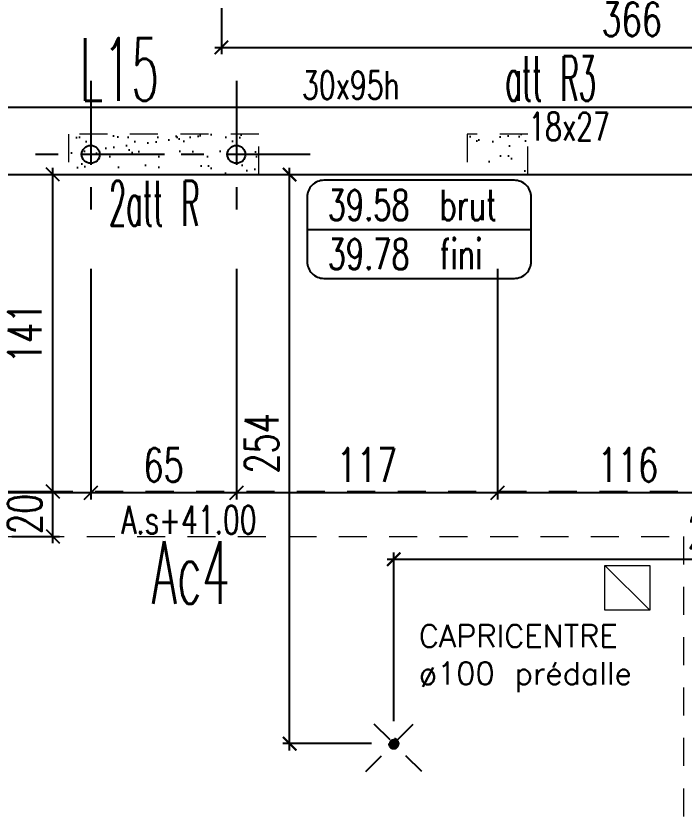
# Model space of a CAD drawing. Extents: x 308 to 787, y -199 to -146.
# Drawn here: x 377.394 to 380.376, y -172.262 to -168.708 of the extents above; entities that cross this region are included whole.
import ezdxf

# ---------------------------------------------------------------- set-up
doc = ezdxf.new("R2010")
doc.units = 0
doc.header["$LTSCALE"] = 0.5
doc.header["$MEASUREMENT"] = 0
for name, pattern in [('AXES2', [1.125, 0.75, -0.125, 0.125, -0.125]), ('CACHE', [0.375, 0.25, -0.125]), ('CONTINU', [0]), ('DISCONTINU2', [0.375, 0.25, -0.125])]:
    doc.linetypes.add(name, pattern=pattern)
doc.layers.get('0').update_dxf_attribs({"linetype": 'CONTINUOUS'})
doc.layers.get('DEFPOINTS').update_dxf_attribs({"linetype": 'CONTINUOUS'})
doc.layers.add('00 - RESERVATIONS SPEC Plombier', color=90, linetype='CONTINUOUS', lineweight=20)
for name, color, linetype in [('_ SERTI RESERVATION', 210, 'CACHE'), ('AXES', 6, 'AXES2'), ('COTATION', 7, 'CONTINUOUS'), ('ELFOATTR', 7, 'CONTINUOUS'), ('HABILLAGE', 7, 'CONTINUOUS'), ('POCHAGE', 254, 'CONTINUOUS'), ('POUTRES', 2, 'CONTINUOUS'), ('RAID', 1, 'CONTINUOUS'), ('RDC', 7, 'DISCONTINU2'), ('REPERAGE', 4, 'CONTINUOUS'), ('REPERE-POUT', 4, 'CONTINUOUS'), ('REPERE-RAID', 4, 'CONTINUOUS')]:
    doc.layers.add(name, color=color, linetype=linetype)
doc.styles.add('ROMANS8', font='romans.shx', dxfattribs={"width": 0.7})
doc.styles.get("Standard").update_dxf_attribs({"font": 'txt.shx'})
doc.dimstyles.new('COT50 cm', dxfattribs={"dimtxt": 0.15, "dimasz": 0.06, "dimexe": 0.03, "dimexo": 0.1, "dimgap": 0.05, "dimtad": 1, "dimdec": 0, "dimlfac": 100, "dimzin": 0, "dimdsep": 46, "dimtxsty": 'ROMANS8', "dimblk1": 'OBLIQUE', "dimblk2": 'OBLIQUE', "dimsah": 1, "dimcen": 0.03, "dimdle": 0.03, "dimclrt": 1, "dimadec": 0, "dimazin": 0, "dimtfac": 1, "dimtdec": 0, "dimtmove": 0, "dimatfit": 3, "dimfxl": 0, "dimtolj": 1, "dimtzin": 0, "dimlwd": -1, "dimlwe": -1, "dimarcsym": 0})
pattern_1 = [(37.5, (-513.79323, 160.44126), (-0.004409535, 0.134877664), [0, -0.1064, 0, -0.119, 0, -0.11375]), (7.5, (-513.79323, 160.44126), (0.12388437, 0.197550225), [0, -0.0574, 0, -0.0959, 0, -0.03675]), (327.5, (-513.87933, 160.44126), (0.21798993, 0.000396134), [0, -0.035, 0, -0.126, 0, -0.1645]), (317.5, (-513.87933, 160.44126), (0.21042886, 0.06143729), [0, -0.0175, 0, -0.0826, 0, -0.0945])]

# ---------------------------------------------------------------- blocks, each defined once
blk = doc.blocks.new('139')
at = {"layer": 'HABILLAGE', "color": 7}
blk.add_line((-0.6648, 0), (0.6648, 0), dxfattribs=at)
at = {"layer": 'HABILLAGE'}
blk.add_lwpolyline([(-0.5648, -0.291), (0.5648, -0.291, 0.414214), (0.6648, -0.191), (0.6648, 0.191, 0.414214), (0.5648, 0.291), (-0.5648, 0.291, 0.414214), (-0.6648, 0.191), (-0.6648, -0.191, 0.414214)], format="xyb", close=True, dxfattribs=at)
at = {"layer": 'HABILLAGE', "color": 1, "width": 0.7}
for s, p in [('brut', (0.1215, 0.054)), ('fini', (0.1215, -0.237))]:
    blk.add_text(s, height=0.18, dxfattribs=at).set_placement(p)
for tag, p in [('NIVBRUT', (-0.5425, 0.054)), ('NIVFINI', (-0.5425, -0.237))]:
    blk.add_attdef(tag, p, '', height=0.18, dxfattribs=at)
blk = doc.blocks.new('_Oblique')
at = {"layer": 'COTATION', "color": 0, "lineweight": -2}
blk.add_line((-0.5, -0.5), (0.5, 0.5), dxfattribs=at)
blk = doc.blocks.new('*D546')
at = {"layer": 'COTATION', "color": 0, "transparency": 16777216}
for p, q in [((379.5428, -169.8374), (379.5428, -170.8674)), ((380.7077, -169.8374), (380.7077, -170.8674)), ((380.7377, -170.8374), (379.5128, -170.8374))]:
    blk.add_line(p, q, dxfattribs=at)
at = {"layer": 'DEFPOINTS', "color": 0, "transparency": 16777216}
for p in [(379.5428, -169.4163), (380.7077, -169.6551), (379.5428, -170.8374)]:
    blk.add_point(p, dxfattribs=at)
at = {"layer": 'COTATION', "color": 0, "transparency": 16777216, "xscale": 0.06, "yscale": 0.06, "zscale": 0.06, "rotation": 180}
blk.add_blockref('_Oblique', (379.5428, -170.8374), dxfattribs=at)
at = {"layer": 'COTATION', "color": 0, "transparency": 16777216, "xscale": 0.06, "yscale": 0.06, "zscale": 0.06}
blk.add_blockref('_Oblique', (380.7077, -170.8374), dxfattribs=at)
at = {"layer": 'COTATION', "color": 1, "transparency": 16777216, "insert": (380.1252, -170.7124), "char_height": 0.15, "attachment_point": 5, "style": 'ROMANS8'}
blk.add_mtext('\\A1;116', dxfattribs=at)
blk = doc.blocks.new('*D547')
at = {"layer": 'COTATION', "color": 0, "transparency": 16777216}
for p, q in [((378.3778, -169.8374), (378.3778, -170.8674)), ((379.5428, -169.8374), (379.5428, -170.8674)), ((379.5728, -170.8374), (378.3478, -170.8374))]:
    blk.add_line(p, q, dxfattribs=at)
at = {"layer": 'DEFPOINTS', "color": 0, "transparency": 16777216}
for p in [(379.5428, -169.4163), (378.3778, -169.6551), (378.3778, -170.8374)]:
    blk.add_point(p, dxfattribs=at)
at = {"layer": 'COTATION', "color": 0, "transparency": 16777216, "xscale": 0.06, "yscale": 0.06, "zscale": 0.06, "rotation": 180}
blk.add_blockref('_Oblique', (378.3778, -170.8374), dxfattribs=at)
at = {"layer": 'COTATION', "color": 0, "transparency": 16777216, "xscale": 0.06, "yscale": 0.06, "zscale": 0.06}
blk.add_blockref('_Oblique', (379.5428, -170.8374), dxfattribs=at)
at = {"layer": 'COTATION', "color": 1, "transparency": 16777216, "insert": (378.9603, -170.7124), "char_height": 0.15, "attachment_point": 5, "style": 'ROMANS8'}
blk.add_mtext('\\A1;117', dxfattribs=at)
blk = doc.blocks.new('*D548')
at = {"layer": 'COTATION', "color": 0, "transparency": 16777216}
for p, q in [((377.7277, -169.8374), (377.7277, -170.8674)), ((378.3778, -169.8374), (378.3778, -170.8674)), ((378.4078, -170.8374), (377.6977, -170.8374))]:
    blk.add_line(p, q, dxfattribs=at)
at = {"layer": 'DEFPOINTS', "color": 0, "transparency": 16777216}
for p in [(377.7277, -169.6551), (378.3778, -169.6551), (377.7277, -170.8374)]:
    blk.add_point(p, dxfattribs=at)
at = {"layer": 'COTATION', "color": 0, "transparency": 16777216, "xscale": 0.06, "yscale": 0.06, "zscale": 0.06, "rotation": 180}
blk.add_blockref('_Oblique', (377.7277, -170.8374), dxfattribs=at)
at = {"layer": 'COTATION', "color": 0, "transparency": 16777216, "xscale": 0.06, "yscale": 0.06, "zscale": 0.06}
blk.add_blockref('_Oblique', (378.3778, -170.8374), dxfattribs=at)
at = {"layer": 'COTATION', "color": 1, "transparency": 16777216, "insert": (378.0527, -170.7124), "char_height": 0.15, "attachment_point": 5, "style": 'ROMANS8'}
blk.add_mtext('\\A1;65', dxfattribs=at)
blk = doc.blocks.new('*D549')
at = {"layer": 'COTATION', "color": 0, "transparency": 16777216}
for p, q in [((375.6978, -169.8374), (375.6978, -170.8674)), ((377.7277, -169.8374), (377.7277, -170.8674)), ((377.7577, -170.8374), (375.6678, -170.8374))]:
    blk.add_line(p, q, dxfattribs=at)
at = {"layer": 'DEFPOINTS', "color": 0, "transparency": 16777216}
for p in [(375.6978, -169.6551), (377.7277, -169.6551), (375.6978, -170.8374)]:
    blk.add_point(p, dxfattribs=at)
at = {"layer": 'COTATION', "color": 0, "transparency": 16777216, "xscale": 0.06, "yscale": 0.06, "zscale": 0.06, "rotation": 180}
blk.add_blockref('_Oblique', (375.6978, -170.8374), dxfattribs=at)
at = {"layer": 'COTATION', "color": 0, "transparency": 16777216, "xscale": 0.06, "yscale": 0.06, "zscale": 0.06}
blk.add_blockref('_Oblique', (377.7277, -170.8374), dxfattribs=at)
at = {"layer": 'COTATION', "color": 1, "transparency": 16777216, "insert": (376.7127, -170.7124), "char_height": 0.15, "attachment_point": 5, "style": 'ROMANS8'}
blk.add_mtext('\\A1;203', dxfattribs=at)
blk = doc.blocks.new('A$C6B096A38')
at = {"layer": 'POCHAGE'}
h = blk.add_hatch(dxfattribs=at)
h.set_pattern_fill('AR-SAND', color=0, scale=0.07)
h.set_pattern_definition(pattern_1)
h.paths.add_polyline_path([(32.3819, -8.795), (31.5319, -8.795), (31.5319, -8.975), (32.3819, -8.975)])
h = blk.add_hatch(dxfattribs=at)
h.set_pattern_fill('AR-SAND', color=0, scale=0.07)
h.set_pattern_definition(pattern_1)
h.paths.add_polyline_path([(33.5819, -8.795), (33.3119, -8.795), (33.3119, -8.975), (33.5819, -8.975)])
at = {"layer": 'AXES', "color": 1}
for p, q in [((31.6318, -8.5561), (31.6318, -9.2139)), ((32.2819, -8.5561), (32.2819, -9.2139)), ((31.9607, -8.885), (31.303, -8.885)), ((32.6108, -8.885), (31.953, -8.885))]:
    blk.add_line(p, q, dxfattribs=at)
at = {"layer": 'RAID'}
for centre in [(31.6318, -8.885), (32.2819, -8.885)]:
    blk.add_circle(centre, 0.04, dxfattribs=at)
at = {"layer": 'RDC', "linetype": 'CACHE', "lineweight": 15}
blk.add_lwpolyline([(31.5319, -8.795), (31.5319, -8.975), (32.3819, -8.975), (32.3819, -8.795)], close=True, dxfattribs=at)
at = {"layer": 'RDC', "color": 1, "linetype": 'CACHE', "lineweight": 15}
blk.add_lwpolyline([(33.3119, -8.795), (33.3119, -8.975), (33.5819, -8.975), (33.5819, -8.795)], close=True, dxfattribs=at)
blk = doc.blocks.new('*D862')
at = {"layer": 'COTATION', "color": 0, "transparency": 16777216}
for p, q in [((377.5584, -171.0612), (377.5584, -170.8012)), ((377.3761, -170.8312), (377.5884, -170.8312)), ((377.3761, -171.0312), (377.5884, -171.0312))]:
    blk.add_line(p, q, dxfattribs=at)
at = {"layer": 'DEFPOINTS', "color": 0, "transparency": 16777216}
for p in [(377.2761, -170.8312), (377.5584, -170.8312), (377.2761, -171.0312)]:
    blk.add_point(p, dxfattribs=at)
at = {"layer": 'COTATION', "color": 0, "transparency": 16777216, "xscale": 0.06, "yscale": 0.06, "zscale": 0.06}
for p, rotation in [((377.5584, -170.8312), 90), ((377.5584, -171.0312), 270)]:
    blk.add_blockref('_Oblique', p, dxfattribs=dict(at, rotation=rotation))
at = {"layer": 'COTATION', "color": 1, "transparency": 16777216, "insert": (377.4334, -170.9312), "char_height": 0.15, "attachment_point": 5, "rotation": 90, "style": 'ROMANS8'}
blk.add_mtext('\\A1;20', dxfattribs=at)
blk = doc.blocks.new('*D863')
at = {"layer": 'COTATION', "color": 0, "transparency": 16777216}
for p, q in [((377.5584, -170.8612), (377.5584, -169.3863)), ((377.3818, -169.4163), (377.5884, -169.4163)), ((377.3761, -170.8312), (377.5884, -170.8312))]:
    blk.add_line(p, q, dxfattribs=at)
at = {"layer": 'DEFPOINTS', "color": 0, "transparency": 16777216}
for p in [(377.2818, -169.4163), (377.5584, -169.4163), (377.2761, -170.8312)]:
    blk.add_point(p, dxfattribs=at)
at = {"layer": 'COTATION', "color": 0, "transparency": 16777216, "xscale": 0.06, "yscale": 0.06, "zscale": 0.06}
for p, rotation in [((377.5584, -169.4163), 90), ((377.5584, -170.8312), 270)]:
    blk.add_blockref('_Oblique', p, dxfattribs=dict(at, rotation=rotation))
at = {"layer": 'COTATION', "color": 1, "transparency": 16777216, "insert": (377.4334, -170.1237), "char_height": 0.15, "attachment_point": 5, "rotation": 90, "style": 'ROMANS8'}
blk.add_mtext('\\A1;141', dxfattribs=at)
blk = doc.blocks.new('Ldouille')
h = blk.add_hatch(color=256)
h.dxf.hatch_style = 1
h.paths.add_polyline_path([(8.8, 0, 1), (-8.8, 0, 1)])
for p, q in [((-50, 50), (50, -50)), ((50, 50), (-50, -50))]:
    blk.add_line(p, q)
blk.add_circle((0, 0), 8.82)
at = {"layer": 'ELFOATTR', "flags": 11}
for tag, p in [('LUM', (45.3, -4.4, 0)), ('NOM', (45.3, -21.2, 0))]:
    blk.add_attdef(tag, p, '', height=10, dxfattribs=at)
blk = doc.blocks.new('_ArchTick')
at = {"color": 0, "linetype": 'ByBlock', "const_width": 0.15}
blk.add_lwpolyline([(-0.5, -0.5), (0.5, 0.5)], dxfattribs=at)
blk = doc.blocks.new('*D1088')
at = {"layer": '_ SERTI RESERVATION', "color": 0, "linetype": 'CONTINU', "transparency": 16777216}
for p, q in [((378.311, -168.6108), (378.311, -168.8788)), ((381.9728, -168.6109), (381.9728, -168.8788)), ((378.281, -168.8488), (382.0028, -168.8488))]:
    blk.add_line(p, q, dxfattribs=at)
at = {"layer": 'DEFPOINTS', "color": 0, "linetype": 'CONTINU', "transparency": 16777216}
for p in [(378.311, -168.5108), (381.9728, -168.5109), (381.9728, -168.8488)]:
    blk.add_point(p, dxfattribs=at)
at = {"layer": '_ SERTI RESERVATION', "color": 0, "linetype": 'CONTINU', "transparency": 16777216, "xscale": 0.06, "yscale": 0.06, "zscale": 0.06, "rotation": 180}
blk.add_blockref('_ArchTick', (378.311, -168.8488), dxfattribs=at)
at = {"layer": '_ SERTI RESERVATION', "color": 0, "linetype": 'CONTINU', "transparency": 16777216, "xscale": 0.06, "yscale": 0.06, "zscale": 0.06}
blk.add_blockref('_ArchTick', (381.9728, -168.8488), dxfattribs=at)
at = {"layer": '_ SERTI RESERVATION', "linetype": 'CONTINU', "transparency": 16777216, "insert": (380.1419, -168.7238), "char_height": 0.15, "attachment_point": 5, "style": 'ROMANS8'}
blk.add_mtext('\\A1;366', dxfattribs=at)
blk = doc.blocks.new('*D1089')
at = {"layer": '_ SERTI RESERVATION', "color": 0, "linetype": 'CONTINU', "transparency": 16777216}
for p, q in [((379.0801, -171.8566), (379.0801, -171.1033)), ((381.9731, -171.2813), (381.9731, -171.1033)), ((379.0501, -171.1333), (382.0031, -171.1333))]:
    blk.add_line(p, q, dxfattribs=at)
at = {"layer": 'DEFPOINTS', "color": 0, "linetype": 'CONTINU', "transparency": 16777216}
for p in [(381.9731, -171.1333), (381.9731, -171.3813), (379.0801, -171.9566)]:
    blk.add_point(p, dxfattribs=at)
at = {"layer": '_ SERTI RESERVATION', "color": 0, "linetype": 'CONTINU', "transparency": 16777216, "xscale": 0.06, "yscale": 0.06, "zscale": 0.06, "rotation": 180}
blk.add_blockref('_ArchTick', (379.0801, -171.1333), dxfattribs=at)
at = {"layer": '_ SERTI RESERVATION', "color": 0, "linetype": 'CONTINU', "transparency": 16777216, "xscale": 0.06, "yscale": 0.06, "zscale": 0.06}
blk.add_blockref('_ArchTick', (381.9731, -171.1333), dxfattribs=at)
at = {"layer": '_ SERTI RESERVATION', "linetype": 'CONTINU', "transparency": 16777216, "insert": (380.5266, -171.0083), "char_height": 0.15, "attachment_point": 5, "style": 'ROMANS8'}
blk.add_mtext('\\A1;289', dxfattribs=at)
blk = doc.blocks.new('*D1092')
at = {"layer": '_ SERTI RESERVATION', "color": 0, "linetype": 'CONTINU', "transparency": 16777216}
for p, q in [((378.6153, -171.9866), (378.6153, -169.3863)), ((378.6153, -169.4163), (378.6453, -169.4163)), ((378.9801, -171.9566), (378.5853, -171.9566))]:
    blk.add_line(p, q, dxfattribs=at)
at = {"layer": 'DEFPOINTS', "color": 0, "linetype": 'CONTINU', "transparency": 16777216}
for p in [(378.5629, -169.4163), (378.6153, -169.4163), (379.0801, -171.9566)]:
    blk.add_point(p, dxfattribs=at)
at = {"layer": '_ SERTI RESERVATION', "color": 0, "linetype": 'CONTINU', "transparency": 16777216, "xscale": 0.06, "yscale": 0.06, "zscale": 0.06}
for p, rotation in [((378.6153, -169.4163), 90), ((378.6153, -171.9566), 270)]:
    blk.add_blockref('_ArchTick', p, dxfattribs=dict(at, rotation=rotation))
at = {"layer": '_ SERTI RESERVATION', "linetype": 'CONTINU', "transparency": 16777216, "insert": (378.4903, -170.6165), "char_height": 0.15, "attachment_point": 5, "rotation": 90, "style": 'ROMANS8'}
blk.add_mtext('\\A1;254', dxfattribs=at)

msp = doc.modelspace()

# ---------------------------------------------------------------- linework, layer by layer
at = {"layer": '00 - RESERVATIONS SPEC Plombier', "color": 100}
msp.add_line((380.0224, -171.1611), (380.2224, -171.3611), dxfattribs=at)
msp.add_lwpolyline([(380.0224, -171.1611), (380.2224, -171.1611), (380.2224, -171.3611), (380.0224, -171.3611)], close=True, dxfattribs=at)
at = {"layer": 'POUTRES'}
for p, q in [((375.273, -169.1163), (381.9728, -169.1163)), ((375.2532, -169.4163), (381.9728, -169.4163))]:
    msp.add_line(p, q, dxfattribs=at)
at = {"layer": 'RDC', "linetype": 'CACHE', "lineweight": 15}
for points in [[(375.0728, -169.3518), (375.4598, -171.0312), (380.3728, -171.0312), (380.3728, -179.8763), (375.7651, -179.8763)], [(381.9844, -179.8763), (380.5728, -179.8763), (380.5728, -170.8312), (375.619, -170.8312), (375.273, -169.3302)]]:
    msp.add_lwpolyline(points, dxfattribs=at)

# ---------------------------------------------------------------- block references
at = {"layer": '_ SERTI RESERVATION', "xscale": -0.002500000019839044, "yscale": 0.002500000019839044, "zscale": 0.003999999999999999, "rotation": 180}
msp.add_blockref('Ldouille', (379.0801, -171.9566), dxfattribs=at)
at = {"layer": 'HABILLAGE', "color": 1, "xscale": 0.7521624, "yscale": 0.7521624, "zscale": 0.7521624}
msp.add_blockref('139', (379.1934, -169.661), dxfattribs=at).add_auto_attribs({'NIVBRUT': '39.58', 'NIVFINI': '39.78'})
at = {"layer": 'RDC'}
msp.add_blockref('A$C6B096A38', (346.0959, -160.4413), dxfattribs=at)

# ---------------------------------------------------------------- texts
at = {"layer": '_ SERTI RESERVATION', "linetype": 'ByBlock', "insert": (379.192, -171.4261), "char_height": 0.1, "attachment_point": 1}
msp.add_mtext_dynamic_manual_height_columns('CAPRICENTRE\\Pø100 prédalle', width=1.472691, gutter_width=7.9227, heights=[0], dxfattribs=at)
at = {"layer": 'REPERAGE', "color": 1, "style": 'ROMANS8', "width": 0.7}
for s, p in [(' 30x95h', (378.6107, -169.0793)), ('A.s+41.00', (377.8639, -171.0194))]:
    msp.add_text(s, height=0.125, dxfattribs=at).set_placement(p)
at = {"layer": 'REPERE-POUT', "width": 0.519}
for s, p in [('L15', (377.6777, -169.087)), ('Ac4', (377.9998, -171.3323))]:
    msp.add_text(s, height=0.28, dxfattribs=at).set_placement(p)
at = {"layer": 'REPERE-RAID', "color": 4, "width": 0.45}
for s, p in [('att R3', (379.5783, -169.0877)), ('2att R', (377.8092, -169.6448))]:
    msp.add_text(s, height=0.2, dxfattribs=at).set_placement(p)
at = {"layer": 'REPERE-RAID', "color": 1, "style": 'ROMANS8', "width": 0.7}
msp.add_text('18x27', height=0.125, dxfattribs=at).set_placement((379.6806, -169.2638))

# ---------------------------------------------------------------- dimensions: what is measured, and where the dimension line sits
at = {"layer": '_ SERTI RESERVATION', "linetype": 'CONTINU'}
for base, p1, p2, picture, middle in [((381.9728, -168.8488), (378.311, -168.5108), (381.9728, -168.5109), '*D1088', (380.1419, -168.7238)), ((381.9731, -171.1333), (379.0801, -171.9566), (381.9731, -171.3813), '*D1089', (380.5266, -171.0083))]:
    dim = msp.add_linear_dim(base=base, p1=p1, p2=p2, dimstyle='COT50 cm', override={"dimblk": 'ArchTick', "dimsah": 0, "dimclrt": 256, "dimfxl": 3}, dxfattribs=at)
    dim.commit()
    dim.dimension.update_dxf_attribs({"geometry": picture, "text_midpoint": middle})
dim = msp.add_linear_dim(base=(378.6153, -169.4163), p1=(379.0801, -171.9566), p2=(378.5629, -169.4163), angle=90, dimstyle='COT50 cm', override={"dimblk": 'ArchTick', "dimsah": 0, "dimclrt": 256, "dimfxl": 3}, dxfattribs=at)
dim.commit()
dim.dimension.update_dxf_attribs({"geometry": '*D1092', "text_midpoint": (378.6153, -170.6165), "dimtype": 160})
at = {"layer": 'COTATION'}
dim = msp.add_linear_dim(base=(377.5584, -169.4163), p1=(377.2761, -170.8312), p2=(377.2818, -169.4163), angle=90, dimstyle='COT50 cm', override={"dimtmove": 1}, dxfattribs=at)
dim.commit()
dim.dimension.update_dxf_attribs({"geometry": '*D863', "text_midpoint": (377.4334, -170.1237)})
for base, p1, p2, picture, middle in [((378.377756, -170.837356), (379.542759, -169.416265), (378.377756, -169.655142), '*D547', (378.960258, -170.712356)), ((379.5428, -170.8374), (380.7077, -169.6551), (379.5428, -169.4163), '*D546', (380.1252, -170.7124)), ((377.7277, -170.8374), (378.3778, -169.6551), (377.7277, -169.6551), '*D548', (378.0527, -170.7124))]:
    dim = msp.add_linear_dim(base=base, p1=p1, p2=p2, dimstyle='COT50 cm', override={"dimtmove": 1}, dxfattribs=at)
    dim.commit()
    dim.dimension.update_dxf_attribs({"geometry": picture, "text_midpoint": middle})
dim = msp.add_linear_dim(base=(375.6978, -170.8374), p1=(377.7277, -169.6551), p2=(375.6978, -169.6551), dimstyle='COT50 cm', dxfattribs=at)
dim.commit()
dim.dimension.update_dxf_attribs({"geometry": '*D549', "text_midpoint": (376.7127, -170.7124)})
dim = msp.add_linear_dim(base=(377.5584, -170.8312), p1=(377.2761, -171.0312), p2=(377.2761, -170.8312), angle=90, dimstyle='COT50 cm', override={"dimtmove": 1}, dxfattribs=at)
dim.commit()
dim.dimension.update_dxf_attribs({"geometry": '*D862', "text_midpoint": (377.5584, -170.9312), "dimtype": 160})

doc.saveas('drawing.dxf')
